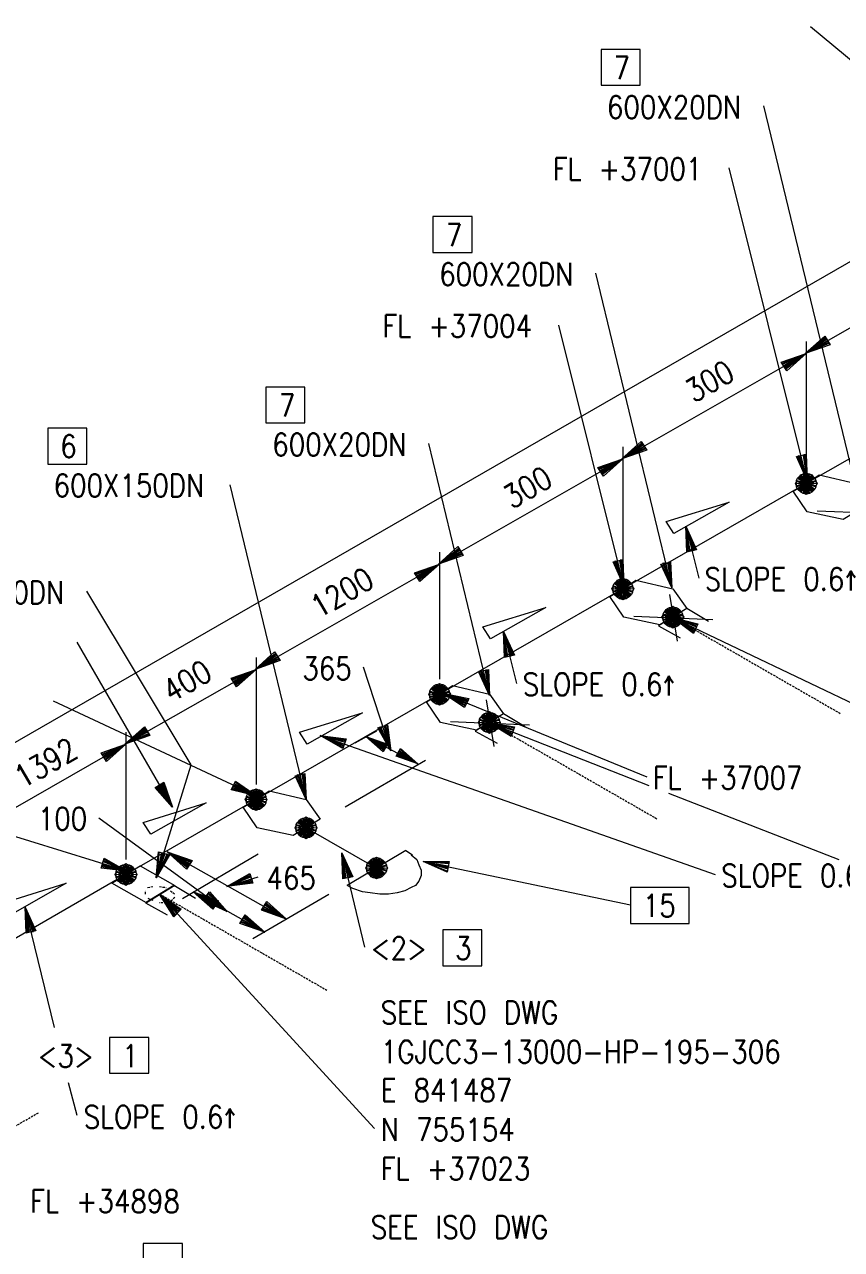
# Model space of a CAD drawing. Extents: x 0 to 841, y 0 to 594.
# Drawn here: x 212.2 to 310.1, y 304.9 to 451.6 of the extents above; entities that cross this region are included whole.
import ezdxf

# ---------------------------------------------------------------- set-up
doc = ezdxf.new("R2010")
doc.units = 0
doc.header["$MEASUREMENT"] = 0
doc.linetypes.add('HIDDEN', pattern=[0.375, 0.25, -0.125])
for name, color, linetype, lineweight in [('1', 7, 'Continuous', 9), ('3', 7, 'Continuous', 9), ('4', 7, 'Continuous', 9), ('T-TEXT1', 7, 'Continuous', 9)]:
    doc.layers.add(name, color=color, linetype=linetype, lineweight=lineweight)
doc.styles.add('TXT', font='txt.shx')

msp = doc.modelspace()

# ---------------------------------------------------------------- linework, layer by layer
at = {"layer": '1', "color": 1, "linetype": 'Continuous', "lineweight": 0}
for p, q in [((327.8375, 409.1875), (305.875, 396.575)), ((305.875, 396.575), (283.9, 383.9625)), ((283.9, 383.9625), (261.9375, 371.35)), ((261.9375, 371.35), (239.9625, 358.7375)), ((239.9625, 358.7375), (224.3625, 349.775)), ((245.9375, 355.3625), (254.3875, 350.55)), ((224.3625, 349.775), (206.55, 339.5))]:
    msp.add_line(p, q, dxfattribs=at)
at = {"layer": '3', "color": 2, "linetype": 'Continuous', "lineweight": 0}
for p, q in [((196.4125, 357.1875), (476.175, 518.125)), ((306.3875, 451.3), (338.6375, 424.525)), ((311.725, 396.575), (300.8, 441.8125)), ((306, 396.9625), (296.6375, 434.4)), ((305.7375, 412.175), (327.8375, 424.7875)), ((289.75, 384.0875), (280.65, 421.7875)), ((284.0375, 384.35), (276.2375, 415.55)), ((283.775, 399.5625), (305.875, 412.175)), ((305.875, 413.6), (305.875, 398.3875)), ((267.9125, 371.225), (260.6375, 401.3875)), ((283.9, 400.9875), (283.9, 385.7875)), ((261.8, 386.95), (283.9, 399.5625)), ((245.9375, 358.7375), (236.8375, 396.4375)), ((291.4375, 391.5), (293, 385.2625)), ((261.9375, 388.3875), (261.9375, 373.175)), ((239.8375, 374.3375), (261.9375, 386.95)), ((232.1625, 362.9), (219.6875, 383.7)), ((289.75, 380.5875), (351.6375, 351.075)), ((269.6, 378.8875), (271.1625, 372.65)), ((229.95, 357.8375), (218.5125, 377.5875)), ((239.9625, 375.775), (239.9625, 360.5625)), ((224.2375, 365.375), (239.9625, 374.3375)), ((256.0875, 364.5875), (252.8375, 374.6)), ((262.325, 371.4875), (286.7625, 361.475)), ((215.65, 370.575), (240.0875, 359.1375)), ((224.3625, 366.8), (224.3625, 351.5875)), ((254.3875, 366.9375), (251.7875, 365.5)), ((267.7875, 367.975), (287.025, 360.4375)), ((206.425, 355.1), (224.3625, 365.375)), ((247.6375, 366.4125), (294.95, 349.775)), ((253.0875, 366.2875), (259.3375, 363.0375)), ((228, 349.3875), (232.1625, 362.9)), ((260.2375, 363.425), (250.625, 357.8375)), ((224.4875, 350.1625), (190.5625, 360.6875)), ((289.3625, 359.525), (309.775, 351.5875)), ((236.45, 345.35), (221.1125, 356.5375)), ((229.3, 352.5), (243.6, 344.4375)), ((231.125, 346.9125), (240.225, 352.2375)), ((250.2375, 352.375), (252.9625, 341.0625)), ((259.9875, 351.3375), (284.8125, 346.1375)), ((236.45, 348.3375), (240.225, 349.5125)), ((232.425, 347.6875), (241, 342.8875)), ((228.3875, 347.4375), (254.1375, 319.35)), ((239.575, 342.1), (248.675, 347.4375)), ((215.7875, 331.4375), (212.275, 345.875)), ((218.5125, 320.9125), (217.475, 324.8125))]:
    msp.add_line(p, q, dxfattribs=at)
at = {"layer": '3', "color": 1, "linetype": 'HIDDEN', "lineweight": 0}
for p, q in [((289.8875, 380.5875), (310.0375, 369.0125)), ((267.9125, 367.975), (288.0625, 356.4)), ((228.3875, 347.4375), (248.5375, 335.8625)), ((193.8125, 309.7375), (213.9625, 321.3))]:
    msp.add_line(p, q, dxfattribs=at)
at = {"layer": '3', "color": 2, "linetype": 'HIDDEN', "lineweight": 0}
for p, q in [((226.7, 347.4375), (226.7, 347.825)), ((226.9625, 348.2125), (227.6125, 348.3375)), ((228.3875, 348.3375), (229.175, 348.2125)), ((229.6875, 347.825), (230.2125, 347.4375)), ((227.6125, 346.65), (226.9625, 346.9125)), ((229.175, 346.3875), (228.3875, 346.3875)), ((230.2125, 347.0375), (229.825, 346.65))]:
    msp.add_line(p, q, dxfattribs=at)
at = {"layer": '3', "color": 2, "linetype": 'Continuous', "lineweight": 0}
for points in [[(281.3, 444.2875), (285.9875, 444.2875), (285.9875, 448.575), (281.3, 448.575), (281.3, 444.2875)], [(261.15, 424.2625), (265.8375, 424.2625), (265.8375, 428.55), (261.15, 428.55), (261.15, 424.2625)], [(308.7375, 413.2125), (305.7375, 412.175), (308.0875, 414.25), (308.7375, 413.2125)], [(308.6, 413.3375), (305.7375, 412.175), (308.2125, 414.125)], [(308.6, 413.475), (305.7375, 412.175), (308.2125, 413.9875)], [(308.475, 413.6), (305.7375, 412.175), (308.3375, 413.8625)], [(302.8875, 411.1375), (305.875, 412.175), (303.5375, 410.0875), (302.8875, 411.1375)], [(303.0125, 411), (305.875, 412.175), (303.4, 410.225)], [(303.0125, 410.875), (305.875, 412.175), (303.4, 410.35)], [(303.1375, 410.7375), (305.875, 412.175), (303.275, 410.4875)], [(241.1375, 403.85), (245.8125, 403.85), (245.8125, 408.1375), (241.1375, 408.1375), (241.1375, 403.85)], [(215, 398.9125), (219.6875, 398.9125), (219.6875, 403.2), (215, 403.2), (215, 398.9125)], [(286.7625, 400.6), (283.775, 399.5625), (286.1125, 401.6375), (286.7625, 400.6)], [(286.6375, 400.7375), (283.775, 399.5625), (286.2375, 401.5125)], [(286.6375, 400.8625), (283.775, 399.5625), (286.2375, 401.3875)], [(286.5, 400.9875), (283.775, 399.5625), (286.375, 401.25)], [(280.9125, 398.525), (283.9, 399.5625), (281.5625, 397.4875), (280.9125, 398.525)], [(281.0375, 398.3875), (283.9, 399.5625), (281.4375, 397.6125)], [(281.0375, 398.2625), (283.9, 399.5625), (281.4375, 397.7375)], [(281.175, 398.1375), (283.9, 399.5625), (281.3, 397.875)], [(305.875, 400.0875), (306, 396.9625), (304.7, 399.825), (305.875, 400.0875)], [(305.7375, 400.0875), (306, 396.9625), (304.8375, 399.825)], [(305.6125, 400.0875), (306, 396.9625), (304.9625, 399.95)], [(305.4875, 399.95), (306, 396.9625), (305.0875, 399.95)], [(291.575, 388.3875), (291.4375, 391.5), (292.7375, 388.6375), (291.575, 388.3875)], [(291.7, 388.3875), (291.4375, 391.5), (292.6125, 388.6375)], [(291.8375, 388.5125), (291.4375, 391.5), (292.4875, 388.6375)], [(291.9625, 388.5125), (291.4375, 391.5), (292.35, 388.5125)], [(264.7875, 387.9875), (261.8, 386.95), (264.1375, 389.0375), (264.7875, 387.9875)], [(264.6625, 388.125), (261.8, 386.95), (264.275, 388.9)], [(264.6625, 388.25), (261.8, 386.95), (264.275, 388.775)], [(264.5375, 388.3875), (261.8, 386.95), (264.4, 388.6375)], [(283.9, 387.475), (284.0375, 384.35), (282.7375, 387.2125), (283.9, 387.475)], [(283.775, 387.475), (284.0375, 384.35), (282.8625, 387.2125)], [(283.6375, 387.475), (284.0375, 384.35), (282.9875, 387.3375)], [(283.5125, 387.3375), (284.0375, 384.35), (283.125, 387.3375)], [(258.9375, 385.9125), (261.9375, 386.95), (259.5875, 384.875), (258.9375, 385.9125)], [(259.075, 385.7875), (261.9375, 386.95), (259.4625, 385)], [(259.075, 385.65), (261.9375, 386.95), (259.4625, 385.1375)], [(259.2, 385.525), (261.9375, 386.95), (259.3375, 385.2625)], [(289.625, 387.2125), (289.75, 384.0875), (288.45, 386.95), (289.625, 387.2125)], [(289.4875, 387.2125), (289.75, 384.0875), (288.5875, 386.95)], [(289.3625, 387.2125), (289.75, 384.0875), (288.7125, 387.0875)], [(289.2375, 387.0875), (289.75, 384.0875), (288.8375, 387.0875)], [(292.35, 378.6375), (289.75, 380.5875), (292.875, 379.8), (292.35, 378.6375)], [(292.4875, 378.7625), (289.75, 380.5875), (292.875, 379.675)], [(292.4875, 378.8875), (289.75, 380.5875), (292.7375, 379.5375)], [(292.6125, 379.025), (289.75, 380.5875), (292.7375, 379.4125)], [(269.7375, 375.775), (269.6, 378.8875), (270.9, 376.0375), (269.7375, 375.775)], [(269.8625, 375.775), (269.6, 378.8875), (270.775, 376.0375)], [(269.9875, 375.9), (269.6, 378.8875), (270.6375, 376.0375)], [(270.125, 375.9), (269.6, 378.8875), (270.5125, 375.9)], [(242.825, 375.3875), (239.8375, 374.3375), (242.175, 376.425), (242.825, 375.3875)], [(242.6875, 375.5125), (239.8375, 374.3375), (242.3, 376.2875)], [(242.6875, 375.6375), (239.8375, 374.3375), (242.3, 376.1625)], [(242.5625, 375.775), (239.8375, 374.3375), (242.4375, 376.0375)], [(236.975, 373.3), (239.9625, 374.3375), (237.625, 372.2625), (236.975, 373.3)], [(237.1, 373.175), (239.9625, 374.3375), (237.4875, 372.3875)], [(237.1, 373.0375), (239.9625, 374.3375), (237.4875, 372.525)], [(237.2375, 372.9125), (239.9625, 374.3375), (237.3625, 372.65)], [(267.7875, 374.3375), (267.9125, 371.225), (266.6125, 374.0875), (267.7875, 374.3375)], [(267.65, 374.3375), (267.9125, 371.225), (266.7375, 374.0875)], [(267.525, 374.3375), (267.9125, 371.225), (266.875, 374.2125)], [(267.3875, 374.2125), (267.9125, 371.225), (267, 374.2125)], [(264.925, 369.7875), (262.325, 371.4875), (265.4375, 370.8375), (264.925, 369.7875)], [(265.05, 369.925), (262.325, 371.4875), (265.4375, 370.7)], [(265.05, 370.05), (262.325, 371.4875), (265.3125, 370.575)], [(265.1875, 370.1875), (262.325, 371.4875), (265.3125, 370.4375)], [(227.225, 366.4125), (224.2375, 365.375), (226.575, 367.45), (227.225, 366.4125)], [(227.0875, 366.5375), (224.2375, 365.375), (226.7, 367.325)], [(227.0875, 366.675), (224.2375, 365.375), (226.7, 367.1875)], [(226.9625, 366.8), (224.2375, 365.375), (226.8375, 367.0625)], [(255.6875, 367.7125), (256.0875, 364.5875), (254.525, 367.325), (255.6875, 367.7125)], [(255.5625, 367.7125), (256.0875, 364.5875), (254.65, 367.325)], [(255.4375, 367.5875), (256.0875, 364.5875), (254.7875, 367.45)], [(255.3, 367.5875), (256.0875, 364.5875), (254.9125, 367.45)], [(270.5125, 366.2875), (267.7875, 367.975), (270.9, 367.45), (270.5125, 366.2875)], [(270.5125, 366.4125), (267.7875, 367.975), (270.9, 367.325)], [(270.6375, 366.5375), (267.7875, 367.975), (270.775, 367.1875)], [(270.6375, 366.675), (267.7875, 367.975), (270.775, 367.0625)], [(221.375, 364.3375), (224.3625, 365.375), (222.025, 363.2875), (221.375, 364.3375)], [(221.5, 364.2), (224.3625, 365.375), (221.8875, 363.425)], [(221.5, 364.075), (224.3625, 365.375), (221.8875, 363.55)], [(221.6375, 363.9375), (224.3625, 365.375), (221.7625, 363.6875)], [(250.3625, 364.85), (247.6375, 366.4125), (250.75, 366.025), (250.3625, 364.85)], [(250.3625, 364.9875), (247.6375, 366.4125), (250.75, 365.8875)], [(250.4875, 365.1125), (247.6375, 366.4125), (250.625, 365.7625)], [(250.4875, 365.2375), (247.6375, 366.4125), (250.625, 365.6375)], [(255.175, 364.4625), (253.0875, 366.2875), (255.6875, 365.375), (255.175, 364.4625)], [(255.3, 364.5875), (253.0875, 366.2875), (255.6875, 365.2375)], [(255.3, 364.725), (253.0875, 366.2875), (255.5625, 365.1125)], [(255.4375, 364.85), (253.0875, 366.2875), (255.5625, 364.9875)], [(257.25, 364.85), (259.3375, 363.0375), (256.7375, 363.9375), (257.25, 364.85)], [(257.25, 364.725), (259.3375, 363.0375), (256.8625, 364.075)], [(257.125, 364.5875), (259.3375, 363.0375), (256.8625, 364.2)], [(257.125, 364.4625), (259.3375, 363.0375), (256.9875, 364.3375)], [(228.9125, 360.825), (229.95, 357.8375), (227.875, 360.175), (228.9125, 360.825)], [(237.4875, 360.95), (240.0875, 359.1375), (236.975, 359.9125), (237.4875, 360.95)], [(237.4875, 360.825), (240.0875, 359.1375), (237.1, 360.0375)], [(245.8125, 361.8625), (245.9375, 358.7375), (244.6375, 361.6), (245.8125, 361.8625)], [(245.6875, 361.8625), (245.9375, 358.7375), (244.775, 361.6)], [(245.55, 361.8625), (245.9375, 358.7375), (244.9, 361.7375)], [(245.425, 361.7375), (245.9375, 358.7375), (245.0375, 361.7375)], [(228.7875, 360.6875), (229.95, 357.8375), (228, 360.3)], [(228.65, 360.6875), (229.95, 357.8375), (228.1375, 360.3)], [(228.525, 360.5625), (229.95, 357.8375), (228.2625, 360.4375)], [(237.3625, 360.6875), (240.0875, 359.1375), (237.1, 360.175)], [(237.3625, 360.5625), (240.0875, 359.1375), (237.2375, 360.3)], [(229.5625, 352.1125), (228, 349.3875), (228.2625, 352.5), (229.5625, 352.1125)], [(229.4375, 352.1125), (228, 349.3875), (228.3875, 352.5)], [(229.3, 352.2375), (228, 349.3875), (228.65, 352.375)], [(229.0375, 352.2375), (228, 349.3875), (228.7875, 352.375)], [(231.6375, 350.425), (229.3, 352.5), (232.2875, 351.4625), (231.6375, 350.425)], [(231.775, 350.55), (229.3, 352.5), (232.1625, 351.3375)], [(231.775, 350.6875), (229.3, 352.5), (232.1625, 351.2)], [(231.9, 350.8125), (229.3, 352.5), (232.0375, 351.075)], [(250.3625, 349.25), (250.2375, 352.375), (251.5375, 349.5125), (250.3625, 349.25)], [(250.4875, 349.25), (250.2375, 352.375), (251.4, 349.5125)], [(250.625, 349.3875), (250.2375, 352.375), (251.275, 349.5125)], [(250.75, 349.3875), (250.2375, 352.375), (251.1375, 349.3875)], [(221.7625, 351.725), (224.4875, 350.1625), (221.375, 350.55), (221.7625, 351.725)], [(221.7625, 351.5875), (224.4875, 350.1625), (221.375, 350.6875)], [(221.6375, 351.4625), (224.4875, 350.1625), (221.5, 350.8125)], [(221.6375, 351.3375), (224.4875, 350.1625), (221.5, 350.9375)], [(262.8375, 350.0375), (259.9875, 351.3375), (263.1, 351.3375), (262.8375, 350.0375)], [(262.8375, 350.1625), (259.9875, 351.3375), (263.1, 351.2)], [(262.975, 350.425), (259.9875, 351.3375), (263.1, 351.075)], [(262.975, 350.55), (259.9875, 351.3375), (262.975, 350.8125)], [(239.575, 348.7375), (236.45, 348.3375), (239.1875, 349.9), (239.575, 348.7375)], [(239.575, 348.8625), (236.45, 348.3375), (239.1875, 349.775)], [(239.4375, 348.9875), (236.45, 348.3375), (239.3125, 349.6375)], [(239.4375, 349.125), (236.45, 348.3375), (239.3125, 349.5125)], [(234.7625, 345.6125), (232.425, 347.6875), (235.4125, 346.65), (234.7625, 345.6125)], [(234.8875, 345.7375), (232.425, 347.6875), (235.2875, 346.525)], [(234.8875, 345.875), (232.425, 347.6875), (235.2875, 346.3875)], [(235.025, 346), (232.425, 347.6875), (235.15, 346.2625)], [(234.375, 347.6875), (236.45, 345.35), (233.5875, 346.65), (234.375, 347.6875)], [(284.8125, 343.925), (291.8375, 343.925), (291.8375, 348.2125), (284.8125, 348.2125), (284.8125, 343.925)], [(230.0875, 344.7), (228.3875, 347.4375), (230.9875, 345.6125), (230.0875, 344.7)], [(230.2125, 344.8375), (228.3875, 347.4375), (230.8625, 345.4875)], [(230.3375, 344.9625), (228.3875, 347.4375), (230.7375, 345.35)], [(230.475, 345.0875), (228.3875, 347.4375), (230.6, 345.225)], [(234.2375, 347.5625), (236.45, 345.35), (233.725, 346.7875)], [(234.2375, 347.4375), (236.45, 345.35), (233.85, 346.9125)], [(234.1125, 347.3), (236.45, 345.35), (233.85, 347.0375)], [(241.2625, 346.525), (243.6, 344.4375), (240.6125, 345.4875), (241.2625, 346.525)], [(241.1375, 346.3875), (243.6, 344.4375), (240.7375, 345.6125)], [(241.1375, 346.2625), (243.6, 344.4375), (240.7375, 345.7375)], [(212.4, 342.75), (212.275, 345.875), (213.575, 343.0125), (212.4, 342.75)], [(212.5375, 342.75), (212.275, 345.875), (213.4375, 343.0125)], [(212.6625, 342.8875), (212.275, 345.875), (213.3125, 343.0125)], [(212.7875, 342.8875), (212.275, 345.875), (213.1875, 342.8875)], [(238.6625, 344.9625), (241, 342.8875), (238.0125, 343.925), (238.6625, 344.9625)], [(238.5375, 344.8375), (241, 342.8875), (238.1375, 344.05)], [(238.5375, 344.7), (241, 342.8875), (238.1375, 344.1875)], [(241, 346.1375), (243.6, 344.4375), (240.875, 345.875)], [(238.4, 344.575), (241, 342.8875), (238.275, 344.3125)], [(262.325, 338.85), (267, 338.85), (267, 343.1375), (262.325, 343.1375), (262.325, 338.85)], [(222.4125, 325.9875), (227.0875, 325.9875), (227.0875, 330.275), (222.4125, 330.275), (222.4125, 325.9875)], [(226.4375, 301.2875), (231.125, 301.2875), (231.125, 305.575), (226.4375, 305.575), (226.4375, 301.2875)]]:
    msp.add_lwpolyline(points, dxfattribs=at)
at = {"layer": '4', "color": 2, "linetype": 'Continuous', "lineweight": 0}
for points in [[(296.6375, 394.3625), (290.0125, 390.5875), (289.1, 392.025), (296.6375, 394.3625)], [(274.675, 381.75), (268.0375, 377.9875), (267.1375, 379.4125), (274.675, 381.75)], [(252.7, 369.1375), (246.075, 365.375), (245.1625, 366.8), (252.7, 369.1375)], [(233.9875, 358.35), (227.35, 354.5875), (226.4375, 356.0125), (233.9875, 358.35)], [(217.2125, 348.7375), (210.5875, 344.9625), (209.675, 346.3875), (217.2125, 348.7375)]]:
    msp.add_lwpolyline(points, dxfattribs=at)
at = {"layer": 'T-TEXT1', "color": 2, "linetype": 'Continuous', "lineweight": 0}
for p, q in [((307.175, 393.325), (316.6625, 392.9375)), ((289.4875, 383.3125), (290.4, 377.725)), ((285.2, 380.7125), (294.6875, 380.325)), ((267.525, 370.7), (268.4375, 365.1125)), ((263.2375, 368.1), (272.725, 367.7125)), ((257.9, 352.6375), (250.8875, 348.475)), ((257.9, 352.6375), (258.6875, 352.1125))]:
    msp.add_line(p, q, dxfattribs=at)
for points in [[(305.875, 396.575), (307.4375, 397.6125), (311.85, 396.575), (313.5375, 394.2375), (310.2875, 392.2875), (306, 393.1875), (304.3125, 395.6625), (305.875, 396.575)], [(305.875, 397.875), (306.1375, 397.7375), (306.2625, 397.7375), (306.525, 397.6125), (306.65, 397.4875), (306.7875, 397.35), (306.9125, 397.225), (307.0375, 396.9625), (307.0375, 396.8375), (307.175, 396.575), (307.0375, 396.3125), (307.0375, 396.1875), (306.9125, 395.925), (306.7875, 395.7875), (306.65, 395.6625), (306.525, 395.5375), (306.2625, 395.4), (306.1375, 395.4), (305.875, 395.4), (305.6125, 395.4), (305.4875, 395.4), (305.225, 395.5375), (305.0875, 395.6625), (304.9625, 395.7875), (304.8375, 395.925), (304.7, 396.1875), (304.7, 396.3125), (304.7, 396.575), (304.7, 396.8375), (304.7, 396.9625), (304.8375, 397.225), (304.9625, 397.35), (305.0875, 397.4875), (305.225, 397.6125), (305.4875, 397.7375), (305.6125, 397.7375), (305.875, 397.875), (305.875, 397.875), (306.1375, 397.7375), (305.875, 395.275), (305.6125, 395.4), (305.875, 397.875), (306.1375, 397.7375), (306.2625, 397.7375), (305.6125, 395.4), (305.4875, 395.4), (306.1375, 397.7375), (306.2625, 397.7375), (306.525, 397.6125), (305.4875, 395.4), (305.225, 395.5375), (306.2625, 397.7375), (306.525, 397.6125), (306.65, 397.4875), (305.225, 395.5375), (305.0875, 395.6625), (306.525, 397.6125), (306.65, 397.4875), (306.7875, 397.35), (305.0875, 395.6625), (304.9625, 395.7875), (306.65, 397.4875), (306.7875, 397.35), (306.9125, 397.225), (304.9625, 395.7875), (304.8375, 395.925), (306.7875, 397.35), (306.9125, 397.225), (307.0375, 396.9625), (304.8375, 395.925), (304.7, 396.1875), (306.9125, 397.225), (307.0375, 396.9625), (307.0375, 396.8375), (304.7, 396.1875), (304.7, 396.3125), (307.0375, 396.9625), (307.0375, 396.8375), (307.175, 396.575), (304.7, 396.3125), (304.575, 396.575), (307.0375, 396.8375), (307.175, 396.575), (307.0375, 396.3125), (304.575, 396.575), (304.7, 396.8375), (307.175, 396.575), (307.0375, 396.3125), (307.0375, 396.1875), (304.7, 396.8375), (304.7, 396.9625), (307.0375, 396.3125), (307.0375, 396.1875), (306.9125, 395.925), (304.7, 396.9625), (304.8375, 397.225), (307.0375, 396.1875)], [(307.0375, 396.1875), (306.9125, 395.925), (306.7875, 395.7875), (304.8375, 397.225), (304.9625, 397.35), (306.9125, 395.925), (306.7875, 395.7875), (306.65, 395.6625), (304.9625, 397.35), (305.0875, 397.4875), (306.7875, 395.7875), (306.65, 395.6625), (306.525, 395.5375), (305.0875, 397.4875), (305.225, 397.6125), (306.65, 395.6625), (306.525, 395.5375), (306.2625, 395.4), (305.225, 397.6125), (305.4875, 397.7375), (306.525, 395.5375), (306.2625, 395.4), (306.1375, 395.4), (305.4875, 397.7375), (305.6125, 397.7375), (306.2625, 395.4), (306.1375, 395.4), (305.875, 395.275), (305.6125, 397.7375), (305.875, 397.875), (306.1375, 395.4)], [(283.9, 383.9625), (285.4625, 385), (289.8875, 383.9625), (291.575, 381.625), (288.325, 379.675), (284.0375, 380.5875), (282.3375, 383.05), (283.9, 383.9625)], [(283.9, 385.2625), (284.1625, 385.1375), (284.2875, 385.1375), (284.55, 385), (284.6875, 384.875), (284.8125, 384.7375), (284.9375, 384.6125), (285.075, 384.35), (285.075, 384.225), (285.2, 383.9625), (285.075, 383.7), (285.075, 383.575), (284.9375, 383.3125), (284.8125, 383.1875), (284.6875, 383.05), (284.55, 382.925), (284.2875, 382.7875), (284.1625, 382.7875), (283.9, 382.7875), (283.6375, 382.7875), (283.5125, 382.7875), (283.25, 382.925), (283.125, 383.05), (282.9875, 383.1875), (282.8625, 383.3125), (282.7375, 383.575), (282.7375, 383.7), (282.7375, 383.9625), (282.7375, 384.225), (282.7375, 384.35), (282.8625, 384.6125), (282.9875, 384.7375), (283.125, 384.875), (283.25, 385), (283.5125, 385.1375), (283.6375, 385.1375), (283.9, 385.2625), (283.9, 385.2625), (284.1625, 385.1375), (283.9, 382.6625), (283.6375, 382.7875), (283.9, 385.2625), (284.1625, 385.1375), (284.2875, 385.1375), (283.6375, 382.7875), (283.5125, 382.7875), (284.1625, 385.1375), (284.2875, 385.1375), (284.55, 385), (283.5125, 382.7875), (283.25, 382.925), (284.2875, 385.1375), (284.55, 385), (284.6875, 384.875), (283.25, 382.925), (283.125, 383.05), (284.55, 385), (284.6875, 384.875), (284.8125, 384.7375), (283.125, 383.05), (282.9875, 383.1875), (284.6875, 384.875), (284.8125, 384.7375), (284.9375, 384.6125), (282.9875, 383.1875), (282.8625, 383.3125), (284.8125, 384.7375), (284.9375, 384.6125), (285.075, 384.35), (282.8625, 383.3125), (282.7375, 383.575), (284.9375, 384.6125), (285.075, 384.35), (285.075, 384.225), (282.7375, 383.575), (282.7375, 383.7), (285.075, 384.35), (285.075, 384.225), (285.2, 383.9625), (282.7375, 383.7), (282.6, 383.9625), (285.075, 384.225), (285.2, 383.9625), (285.075, 383.7), (282.6, 383.9625), (282.7375, 384.225), (285.2, 383.9625), (285.075, 383.7), (285.075, 383.575), (282.7375, 384.225), (282.7375, 384.35), (285.075, 383.7), (285.075, 383.575), (284.9375, 383.3125), (282.7375, 384.35), (282.8625, 384.6125), (285.075, 383.575)], [(285.075, 383.575), (284.9375, 383.3125), (284.8125, 383.1875), (282.8625, 384.6125), (282.9875, 384.7375), (284.9375, 383.3125), (284.8125, 383.1875), (284.6875, 383.05), (282.9875, 384.7375), (283.125, 384.875), (284.8125, 383.1875), (284.6875, 383.05), (284.55, 382.925), (283.125, 384.875), (283.25, 385), (284.6875, 383.05), (284.55, 382.925), (284.2875, 382.7875), (283.25, 385), (283.5125, 385.1375), (284.55, 382.925), (284.2875, 382.7875), (284.1625, 382.7875), (283.5125, 385.1375), (283.6375, 385.1375), (284.2875, 382.7875), (284.1625, 382.7875), (283.9, 382.6625), (283.6375, 385.1375), (283.9, 385.2625), (284.1625, 382.7875)], [(294.175, 380.0625), (291.575, 381.625), (288.1875, 379.5375), (290.7875, 378.1125)], [(289.8875, 381.8875), (290.1375, 381.75), (290.275, 381.75), (290.5375, 381.625), (290.6625, 381.4875), (290.7875, 381.3625), (290.925, 381.2375), (291.05, 380.975), (291.05, 380.8375), (291.1875, 380.5875), (291.05, 380.325), (291.05, 380.1875), (290.925, 379.9375), (290.7875, 379.8), (290.6625, 379.675), (290.5375, 379.5375), (290.275, 379.4125), (290.1375, 379.4125), (289.8875, 379.4125), (289.625, 379.4125), (289.4875, 379.4125), (289.2375, 379.5375), (289.1, 379.675), (288.975, 379.8), (288.8375, 379.9375), (288.7125, 380.1875), (288.7125, 380.325), (288.7125, 380.5875), (288.7125, 380.8375), (288.7125, 380.975), (288.8375, 381.2375), (288.975, 381.3625), (289.1, 381.4875), (289.2375, 381.625), (289.4875, 381.75), (289.625, 381.75), (289.8875, 381.8875), (289.8875, 381.8875), (290.1375, 381.75), (289.8875, 379.2875), (289.625, 379.4125), (289.8875, 381.8875), (290.1375, 381.75), (290.275, 381.75), (289.625, 379.4125), (289.4875, 379.4125), (290.1375, 381.75), (290.275, 381.75), (290.5375, 381.625), (289.4875, 379.4125), (289.2375, 379.5375), (290.275, 381.75), (290.5375, 381.625), (290.6625, 381.4875), (289.2375, 379.5375), (289.1, 379.675), (290.5375, 381.625), (290.6625, 381.4875), (290.7875, 381.3625), (289.1, 379.675), (288.975, 379.8), (290.6625, 381.4875), (290.7875, 381.3625), (290.925, 381.2375), (288.975, 379.8), (288.8375, 379.9375), (290.7875, 381.3625), (290.925, 381.2375), (291.05, 380.975), (288.8375, 379.9375), (288.7125, 380.1875), (290.925, 381.2375), (291.05, 380.975), (291.05, 380.8375), (288.7125, 380.1875), (288.7125, 380.325), (291.05, 380.975), (291.05, 380.8375), (291.1875, 380.5875), (288.7125, 380.325), (288.5875, 380.5875), (291.05, 380.8375), (291.1875, 380.5875), (291.05, 380.325), (288.5875, 380.5875), (288.7125, 380.8375), (291.1875, 380.5875), (291.05, 380.325), (291.05, 380.1875), (288.7125, 380.8375), (288.7125, 380.975), (291.05, 380.325), (291.05, 380.1875), (290.925, 379.9375), (288.7125, 380.975), (288.8375, 381.2375), (291.05, 380.1875)], [(291.05, 380.1875), (290.925, 379.9375), (290.7875, 379.8), (288.8375, 381.2375), (288.975, 381.3625), (290.925, 379.9375), (290.7875, 379.8), (290.6625, 379.675), (288.975, 381.3625), (289.1, 381.4875), (290.7875, 379.8), (290.6625, 379.675), (290.5375, 379.5375), (289.1, 381.4875), (289.2375, 381.625), (290.6625, 379.675), (290.5375, 379.5375), (290.275, 379.4125), (289.2375, 381.625), (289.4875, 381.75), (290.5375, 379.5375), (290.275, 379.4125), (290.1375, 379.4125), (289.4875, 381.75), (289.625, 381.75), (290.275, 379.4125), (290.1375, 379.4125), (289.8875, 379.2875), (289.625, 381.75), (289.8875, 381.8875), (290.1375, 379.4125)], [(261.9375, 372.65), (262.1875, 372.525), (262.325, 372.525), (262.5875, 372.3875), (262.7125, 372.2625), (262.8375, 372.1375), (262.975, 372), (263.1, 371.7375), (263.1, 371.6125), (263.2375, 371.35), (263.1, 371.0875), (263.1, 370.9625), (262.975, 370.7), (262.8375, 370.575), (262.7125, 370.4375), (262.5875, 370.3125), (262.325, 370.1875), (262.1875, 370.1875), (261.9375, 370.1875), (261.675, 370.1875), (261.5375, 370.1875), (261.2875, 370.3125), (261.15, 370.4375), (261.025, 370.575), (260.8875, 370.7), (260.7625, 370.9625), (260.7625, 371.0875), (260.7625, 371.35), (260.7625, 371.6125), (260.7625, 371.7375), (260.8875, 372), (261.025, 372.1375), (261.15, 372.2625), (261.2875, 372.3875), (261.5375, 372.525), (261.675, 372.525), (261.9375, 372.65), (261.9375, 372.65), (262.1875, 372.525), (261.9375, 370.05), (261.675, 370.1875), (261.9375, 372.65), (262.1875, 372.525), (262.325, 372.525), (261.675, 370.1875), (261.5375, 370.1875), (262.1875, 372.525), (262.325, 372.525), (262.5875, 372.3875), (261.5375, 370.1875), (261.2875, 370.3125), (262.325, 372.525), (262.5875, 372.3875), (262.7125, 372.2625), (261.2875, 370.3125), (261.15, 370.4375), (262.5875, 372.3875), (262.7125, 372.2625), (262.8375, 372.1375), (261.15, 370.4375), (261.025, 370.575), (262.7125, 372.2625), (262.8375, 372.1375), (262.975, 372), (261.025, 370.575), (260.8875, 370.7), (262.8375, 372.1375), (262.975, 372), (263.1, 371.7375), (260.8875, 370.7), (260.7625, 370.9625), (262.975, 372), (263.1, 371.7375), (263.1, 371.6125), (260.7625, 370.9625), (260.7625, 371.0875), (263.1, 371.7375), (263.1, 371.6125), (263.2375, 371.35), (260.7625, 371.0875), (260.6375, 371.35), (263.1, 371.6125), (263.2375, 371.35), (263.1, 371.0875), (260.6375, 371.35), (260.7625, 371.6125), (263.2375, 371.35), (263.1, 371.0875), (263.1, 370.9625), (260.7625, 371.6125), (260.7625, 371.7375), (263.1, 371.0875), (263.1, 370.9625), (262.975, 370.7), (260.7625, 371.7375), (260.8875, 372), (263.1, 370.9625)], [(263.1, 370.9625), (262.975, 370.7), (262.8375, 370.575), (260.8875, 372), (261.025, 372.1375), (262.975, 370.7), (262.8375, 370.575), (262.7125, 370.4375), (261.025, 372.1375), (261.15, 372.2625), (262.8375, 370.575), (262.7125, 370.4375), (262.5875, 370.3125), (261.15, 372.2625), (261.2875, 372.3875), (262.7125, 370.4375), (262.5875, 370.3125), (262.325, 370.1875), (261.2875, 372.3875), (261.5375, 372.525), (262.5875, 370.3125), (262.325, 370.1875), (262.1875, 370.1875), (261.5375, 372.525), (261.675, 372.525), (262.325, 370.1875), (262.1875, 370.1875), (261.9375, 370.05), (261.675, 372.525), (261.9375, 372.65), (262.1875, 370.1875)], [(261.9375, 371.35), (263.4875, 372.3875), (267.9125, 371.35), (269.6, 369.0125), (266.35, 367.0625), (262.0625, 367.975), (260.375, 370.4375), (261.9375, 371.35)], [(272.2, 367.45), (269.6, 369.0125), (266.225, 366.9375), (268.825, 365.5)], [(267.9125, 369.275), (268.175, 369.1375), (268.3, 369.1375), (268.5625, 369.0125), (268.6875, 368.8875), (268.825, 368.75), (268.95, 368.625), (269.0875, 368.3625), (269.0875, 368.2375), (269.2125, 367.975), (269.0875, 367.7125), (269.0875, 367.5875), (268.95, 367.325), (268.825, 367.1875), (268.6875, 367.0625), (268.5625, 366.9375), (268.3, 366.8), (268.175, 366.8), (267.9125, 366.8), (267.65, 366.8), (267.525, 366.8), (267.2625, 366.9375), (267.1375, 367.0625), (267, 367.1875), (266.875, 367.325), (266.7375, 367.5875), (266.7375, 367.7125), (266.7375, 367.975), (266.7375, 368.2375), (266.7375, 368.3625), (266.875, 368.625), (267, 368.75), (267.1375, 368.8875), (267.2625, 369.0125), (267.525, 369.1375), (267.65, 369.1375), (267.9125, 369.275), (267.9125, 369.275), (268.175, 369.1375), (267.9125, 366.675), (267.65, 366.8), (267.9125, 369.275), (268.175, 369.1375), (268.3, 369.1375), (267.65, 366.8), (267.525, 366.8), (268.175, 369.1375), (268.3, 369.1375), (268.5625, 369.0125), (267.525, 366.8), (267.2625, 366.9375), (268.3, 369.1375), (268.5625, 369.0125), (268.6875, 368.8875), (267.2625, 366.9375), (267.1375, 367.0625), (268.5625, 369.0125), (268.6875, 368.8875), (268.825, 368.75), (267.1375, 367.0625), (267, 367.1875), (268.6875, 368.8875), (268.825, 368.75), (268.95, 368.625), (267, 367.1875), (266.875, 367.325), (268.825, 368.75), (268.95, 368.625), (269.0875, 368.3625), (266.875, 367.325), (266.7375, 367.5875), (268.95, 368.625), (269.0875, 368.3625), (269.0875, 368.2375), (266.7375, 367.5875), (266.7375, 367.7125), (269.0875, 368.3625), (269.0875, 368.2375), (269.2125, 367.975), (266.7375, 367.7125), (266.6125, 367.975), (269.0875, 368.2375), (269.2125, 367.975), (269.0875, 367.7125), (266.6125, 367.975), (266.7375, 368.2375), (269.2125, 367.975), (269.0875, 367.7125), (269.0875, 367.5875), (266.7375, 368.2375), (266.7375, 368.3625), (269.0875, 367.7125), (269.0875, 367.5875), (268.95, 367.325), (266.7375, 368.3625), (266.875, 368.625), (269.0875, 367.5875)], [(269.0875, 367.5875), (268.95, 367.325), (268.825, 367.1875), (266.875, 368.625), (267, 368.75), (268.95, 367.325), (268.825, 367.1875), (268.6875, 367.0625), (267, 368.75), (267.1375, 368.8875), (268.825, 367.1875), (268.6875, 367.0625), (268.5625, 366.9375), (267.1375, 368.8875), (267.2625, 369.0125), (268.6875, 367.0625), (268.5625, 366.9375), (268.3, 366.8), (267.2625, 369.0125), (267.525, 369.1375), (268.5625, 366.9375), (268.3, 366.8), (268.175, 366.8), (267.525, 369.1375), (267.65, 369.1375), (268.3, 366.8), (268.175, 366.8), (267.9125, 366.675), (267.65, 369.1375), (267.9125, 369.275), (268.175, 366.8)], [(239.9625, 358.7375), (241.525, 359.7875), (245.9375, 358.7375), (247.6375, 356.4), (244.3875, 354.45), (240.0875, 355.3625), (238.4, 357.8375), (239.9625, 358.7375)], [(239.9625, 360.0375), (240.225, 359.9125), (240.35, 359.9125), (240.6125, 359.7875), (240.7375, 359.65), (240.875, 359.525), (241, 359.3875), (241.1375, 359.1375), (241.1375, 359), (241.2625, 358.7375), (241.1375, 358.4875), (241.1375, 358.35), (241, 358.0875), (240.875, 357.9625), (240.7375, 357.8375), (240.6125, 357.7), (240.35, 357.575), (240.225, 357.575), (239.9625, 357.575), (239.7, 357.575), (239.575, 357.575), (239.3125, 357.7), (239.1875, 357.8375), (239.05, 357.9625), (238.925, 358.0875), (238.7875, 358.35), (238.7875, 358.4875), (238.7875, 358.7375), (238.7875, 359), (238.7875, 359.1375), (238.925, 359.3875), (239.05, 359.525), (239.1875, 359.65), (239.3125, 359.7875), (239.575, 359.9125), (239.7, 359.9125), (239.9625, 360.0375), (239.9625, 360.0375), (240.225, 359.9125), (239.9625, 357.4375), (239.7, 357.575), (239.9625, 360.0375), (240.225, 359.9125), (240.35, 359.9125), (239.7, 357.575), (239.575, 357.575), (240.225, 359.9125), (240.35, 359.9125), (240.6125, 359.7875), (239.575, 357.575), (239.3125, 357.7), (240.35, 359.9125), (240.6125, 359.7875), (240.7375, 359.65), (239.3125, 357.7), (239.1875, 357.8375), (240.6125, 359.7875), (240.7375, 359.65), (240.875, 359.525), (239.1875, 357.8375), (239.05, 357.9625), (240.7375, 359.65), (240.875, 359.525), (241, 359.3875), (239.05, 357.9625), (238.925, 358.0875), (240.875, 359.525), (241, 359.3875), (241.1375, 359.1375), (238.925, 358.0875), (238.7875, 358.35), (241, 359.3875), (241.1375, 359.1375), (241.1375, 359), (238.7875, 358.35), (238.7875, 358.4875), (241.1375, 359.1375), (241.1375, 359), (241.2625, 358.7375), (238.7875, 358.4875), (238.6625, 358.7375), (241.1375, 359), (241.2625, 358.7375), (241.1375, 358.4875), (238.6625, 358.7375), (238.7875, 359), (241.2625, 358.7375), (241.1375, 358.4875), (241.1375, 358.35), (238.7875, 359), (238.7875, 359.1375), (241.1375, 358.4875), (241.1375, 358.35), (241, 358.0875), (238.7875, 359.1375), (238.925, 359.3875), (241.1375, 358.35)], [(241.1375, 358.35), (241, 358.0875), (240.875, 357.9625), (238.925, 359.3875), (239.05, 359.525), (241, 358.0875), (240.875, 357.9625), (240.7375, 357.8375), (239.05, 359.525), (239.1875, 359.65), (240.875, 357.9625), (240.7375, 357.8375), (240.6125, 357.7), (239.1875, 359.65), (239.3125, 359.7875), (240.7375, 357.8375), (240.6125, 357.7), (240.35, 357.575), (239.3125, 359.7875), (239.575, 359.9125), (240.6125, 357.7), (240.35, 357.575), (240.225, 357.575), (239.575, 359.9125), (239.7, 359.9125), (240.35, 357.575), (240.225, 357.575), (239.9625, 357.4375), (239.7, 359.9125), (239.9625, 360.0375), (240.225, 357.575)], [(245.9375, 356.6625), (246.2, 356.5375), (246.3375, 356.5375), (246.5875, 356.4), (246.725, 356.275), (246.85, 356.1375), (246.9875, 356.0125), (247.1125, 355.75), (247.1125, 355.625), (247.2375, 355.3625), (247.1125, 355.1), (247.1125, 354.975), (246.9875, 354.7125), (246.85, 354.5875), (246.725, 354.45), (246.5875, 354.325), (246.3375, 354.1875), (246.2, 354.1875), (245.9375, 354.1875), (245.6875, 354.1875), (245.55, 354.1875), (245.2875, 354.325), (245.1625, 354.45), (245.0375, 354.5875), (244.9, 354.7125), (244.775, 354.975), (244.775, 355.1), (244.775, 355.3625), (244.775, 355.625), (244.775, 355.75), (244.9, 356.0125), (245.0375, 356.1375), (245.1625, 356.275), (245.2875, 356.4), (245.55, 356.5375), (245.6875, 356.5375), (245.9375, 356.6625), (245.9375, 356.6625), (246.2, 356.5375), (245.9375, 354.0625), (245.6875, 354.1875), (245.9375, 356.6625), (246.2, 356.5375), (246.3375, 356.5375), (245.6875, 354.1875), (245.55, 354.1875), (246.2, 356.5375), (246.3375, 356.5375), (246.5875, 356.4), (245.55, 354.1875), (245.2875, 354.325), (246.3375, 356.5375), (246.5875, 356.4), (246.725, 356.275), (245.2875, 354.325), (245.1625, 354.45), (246.5875, 356.4), (246.725, 356.275), (246.85, 356.1375), (245.1625, 354.45), (245.0375, 354.5875), (246.725, 356.275), (246.85, 356.1375), (246.9875, 356.0125), (245.0375, 354.5875), (244.9, 354.7125), (246.85, 356.1375), (246.9875, 356.0125), (247.1125, 355.75), (244.9, 354.7125), (244.775, 354.975), (246.9875, 356.0125), (247.1125, 355.75), (247.1125, 355.625), (244.775, 354.975), (244.775, 355.1), (247.1125, 355.75), (247.1125, 355.625), (247.2375, 355.3625), (244.775, 355.1), (244.6375, 355.3625), (247.1125, 355.625), (247.2375, 355.3625), (247.1125, 355.1), (244.6375, 355.3625), (244.775, 355.625), (247.2375, 355.3625), (247.1125, 355.1), (247.1125, 354.975), (244.775, 355.625), (244.775, 355.75), (247.1125, 355.1), (247.1125, 354.975), (246.9875, 354.7125), (244.775, 355.75), (244.9, 356.0125), (247.1125, 354.975)], [(247.1125, 354.975), (246.9875, 354.7125), (246.85, 354.5875), (244.9, 356.0125), (245.0375, 356.1375), (246.9875, 354.7125), (246.85, 354.5875), (246.725, 354.45), (245.0375, 356.1375), (245.1625, 356.275), (246.85, 354.5875), (246.725, 354.45), (246.5875, 354.325), (245.1625, 356.275), (245.2875, 356.4), (246.725, 354.45), (246.5875, 354.325), (246.3375, 354.1875), (245.2875, 356.4), (245.55, 356.5375), (246.5875, 354.325), (246.3375, 354.1875), (246.2, 354.1875), (245.55, 356.5375), (245.6875, 356.5375), (246.3375, 354.1875), (246.2, 354.1875), (245.9375, 354.0625), (245.6875, 356.5375), (245.9375, 356.6625), (246.2, 354.1875)], [(258.55, 352.1125), (259.2, 351.5875), (259.4625, 350.9375), (259.725, 350.2875), (259.725, 349.6375), (259.4625, 348.9875), (259.075, 348.475), (258.55, 348.2125), (257.775, 347.825), (256.8625, 347.5625), (255.825, 347.4375), (254.7875, 347.4375), (253.6125, 347.5625), (252.7, 347.6875), (251.5375, 348.0875), (250.8875, 348.475)], [(224.3625, 349.775), (226.05, 350.8125), (230.2125, 348.475), (226.8375, 346.3875), (222.675, 348.7375), (224.3625, 349.775)], [(224.3625, 351.075), (224.625, 350.9375), (224.75, 350.9375), (225.0125, 350.8125), (225.1375, 350.6875), (225.275, 350.55), (225.4, 350.425), (225.5375, 350.1625), (225.5375, 350.0375), (225.6625, 349.775), (225.5375, 349.5125), (225.5375, 349.3875), (225.4, 349.125), (225.275, 348.9875), (225.1375, 348.8625), (225.0125, 348.7375), (224.75, 348.6), (224.625, 348.6), (224.3625, 348.6), (224.1, 348.6), (223.975, 348.6), (223.7125, 348.7375), (223.5875, 348.8625), (223.45, 348.9875), (223.325, 349.125), (223.1875, 349.3875), (223.1875, 349.5125), (223.1875, 349.775), (223.1875, 350.0375), (223.1875, 350.1625), (223.325, 350.425), (223.45, 350.55), (223.5875, 350.6875), (223.7125, 350.8125), (223.975, 350.9375), (224.1, 350.9375), (224.3625, 351.075), (224.3625, 351.075), (224.625, 350.9375), (224.3625, 348.475), (224.1, 348.6), (224.3625, 351.075), (224.625, 350.9375), (224.75, 350.9375), (224.1, 348.6), (223.975, 348.6), (224.625, 350.9375), (224.75, 350.9375), (225.0125, 350.8125), (223.975, 348.6), (223.7125, 348.7375), (224.75, 350.9375), (225.0125, 350.8125), (225.1375, 350.6875), (223.7125, 348.7375), (223.5875, 348.8625), (225.0125, 350.8125), (225.1375, 350.6875), (225.275, 350.55), (223.5875, 348.8625), (223.45, 348.9875), (225.1375, 350.6875), (225.275, 350.55), (225.4, 350.425), (223.45, 348.9875), (223.325, 349.125), (225.275, 350.55), (225.4, 350.425), (225.5375, 350.1625), (223.325, 349.125), (223.1875, 349.3875), (225.4, 350.425), (225.5375, 350.1625), (225.5375, 350.0375), (223.1875, 349.3875), (223.1875, 349.5125), (225.5375, 350.1625), (225.5375, 350.0375), (225.6625, 349.775), (223.1875, 349.5125), (223.0625, 349.775), (225.5375, 350.0375), (225.6625, 349.775), (225.5375, 349.5125), (223.0625, 349.775), (223.1875, 350.0375), (225.6625, 349.775), (225.5375, 349.5125), (225.5375, 349.3875), (223.1875, 350.0375), (223.1875, 350.1625), (225.5375, 349.5125), (225.5375, 349.3875), (225.4, 349.125), (223.1875, 350.1625), (223.325, 350.425), (225.5375, 349.3875)], [(225.5375, 349.3875), (225.4, 349.125), (225.275, 348.9875), (223.325, 350.425), (223.45, 350.55), (225.4, 349.125), (225.275, 348.9875), (225.1375, 348.8625), (223.45, 350.55), (223.5875, 350.6875), (225.275, 348.9875), (225.1375, 348.8625), (225.0125, 348.7375), (223.5875, 350.6875), (223.7125, 350.8125), (225.1375, 348.8625), (225.0125, 348.7375), (224.75, 348.6), (223.7125, 350.8125), (223.975, 350.9375), (225.0125, 348.7375), (224.75, 348.6), (224.625, 348.6), (223.975, 350.9375), (224.1, 350.9375), (224.75, 348.6), (224.625, 348.6), (224.3625, 348.475), (224.1, 350.9375), (224.3625, 351.075), (224.625, 348.6)], [(254.3875, 351.85), (254.65, 351.725), (254.7875, 351.725), (255.0375, 351.5875), (255.175, 351.4625), (255.3, 351.3375), (255.4375, 351.2), (255.5625, 350.9375), (255.5625, 350.8125), (255.6875, 350.55), (255.5625, 350.2875), (255.5625, 350.1625), (255.4375, 349.9), (255.3, 349.775), (255.175, 349.6375), (255.0375, 349.5125), (254.7875, 349.3875), (254.65, 349.3875), (254.3875, 349.3875), (254.1375, 349.3875), (254, 349.3875), (253.7375, 349.5125), (253.6125, 349.6375), (253.4875, 349.775), (253.35, 349.9), (253.225, 350.1625), (253.225, 350.2875), (253.225, 350.55), (253.225, 350.8125), (253.225, 350.9375), (253.35, 351.2), (253.4875, 351.3375), (253.6125, 351.4625), (253.7375, 351.5875), (254, 351.725), (254.1375, 351.725), (254.3875, 351.85), (254.3875, 351.85), (254.65, 351.725), (254.3875, 349.25), (254.1375, 349.3875), (254.3875, 351.85), (254.65, 351.725), (254.7875, 351.725), (254.1375, 349.3875), (254, 349.3875), (254.65, 351.725), (254.7875, 351.725), (255.0375, 351.5875), (254, 349.3875), (253.7375, 349.5125), (254.7875, 351.725), (255.0375, 351.5875), (255.175, 351.4625), (253.7375, 349.5125), (253.6125, 349.6375), (255.0375, 351.5875), (255.175, 351.4625), (255.3, 351.3375), (253.6125, 349.6375), (253.4875, 349.775), (255.175, 351.4625), (255.3, 351.3375), (255.4375, 351.2), (253.4875, 349.775), (253.35, 349.9), (255.3, 351.3375), (255.4375, 351.2), (255.5625, 350.9375), (253.35, 349.9), (253.225, 350.1625), (255.4375, 351.2), (255.5625, 350.9375), (255.5625, 350.8125), (253.225, 350.1625), (253.225, 350.2875), (255.5625, 350.9375), (255.5625, 350.8125), (255.6875, 350.55), (253.225, 350.2875), (253.0875, 350.55), (255.5625, 350.8125), (255.6875, 350.55), (255.5625, 350.2875), (253.0875, 350.55), (253.225, 350.8125), (255.6875, 350.55), (255.5625, 350.2875), (255.5625, 350.1625), (253.225, 350.8125), (253.225, 350.9375), (255.5625, 350.2875), (255.5625, 350.1625), (255.4375, 349.9), (253.225, 350.9375), (253.35, 351.2), (255.5625, 350.1625)], [(255.5625, 350.1625), (255.4375, 349.9), (255.3, 349.775), (253.35, 351.2), (253.4875, 351.3375), (255.4375, 349.9), (255.3, 349.775), (255.175, 349.6375), (253.4875, 351.3375), (253.6125, 351.4625), (255.3, 349.775), (255.175, 349.6375), (255.0375, 349.5125), (253.6125, 351.4625), (253.7375, 351.5875), (255.175, 349.6375), (255.0375, 349.5125), (254.7875, 349.3875), (253.7375, 351.5875), (254, 351.725), (255.0375, 349.5125), (254.7875, 349.3875), (254.65, 349.3875), (254, 351.725), (254.1375, 351.725), (254.7875, 349.3875), (254.65, 349.3875), (254.3875, 349.25), (254.1375, 351.725), (254.3875, 351.85), (254.65, 349.3875)], [(232.6875, 346.9125), (230.0875, 348.475), (226.7, 346.3875), (229.3, 344.9625)]]:
    msp.add_lwpolyline(points, dxfattribs=at)

# ---------------------------------------------------------------- texts
at = {"layer": '3', "color": 2, "linetype": 'Continuous', "lineweight": 0, "style": 'TXT', "width": 0.851861}
for s, p in [('7', (282.8, 445)), ('600X20DN', (282, 440.3)), ('FL +37001', (275.5, 432.9)), ('7', (262.7, 425)), ('600X20DN', (261.9, 420.3)), ('FL +37004', (255.1, 414.1)), ('7', (242.7, 404.6)), ('6', (216.5, 399.7)), ('600X20DN', (241.9, 399.9)), ('600X150DN', (215.7, 395)), ('SLOPE 0.6^ ', (293.7, 383.8)), ('600X20DN', (200.9, 382.2)), ('365', (245.5, 373.1)), ('SLOPE 0.6^ ', (271.9, 371.2)), ('FL +37007', (287.5, 360)), ('100', (213.8, 355.1)), ('465', (241.2, 348)), ('SLOPE 0.6^ ', (295.7, 348.3)), ('15', (286.3, 344.7)), ('<2>', (253.7, 339.6)), ('3', (263.8, 339.6)), ('SEE ISO DWG', (254.9, 331.9)), ('<3>', (213.8, 326.7)), ('1', (223.9, 326.7)), ('1GJCC3-13000-HP-195-306', (254.9, 327.2)), ('E 841487', (254.9, 322.6)), ('SLOPE 0.6^ ', (219.3, 319.4)), ('N 755154', (254.9, 317.9)), ('FL +37023', (254.9, 313.2)), ('FL +34898', (212.9, 309.3)), ('SEE ISO DWG', (253.7, 306.2))]:
    msp.add_text(s, height=2.7, dxfattribs=at).set_placement(p)
for s, p in [('300', (292.4, 406.2)), ('300', (270.6, 393.5)), ('1200', (247.5, 380.4)), ('400', (229.8, 370.3)), ('1392', (212, 360))]:
    msp.add_text(s, height=2.7, rotation=30, dxfattribs=at).set_placement(p)

doc.saveas('drawing.dxf')
